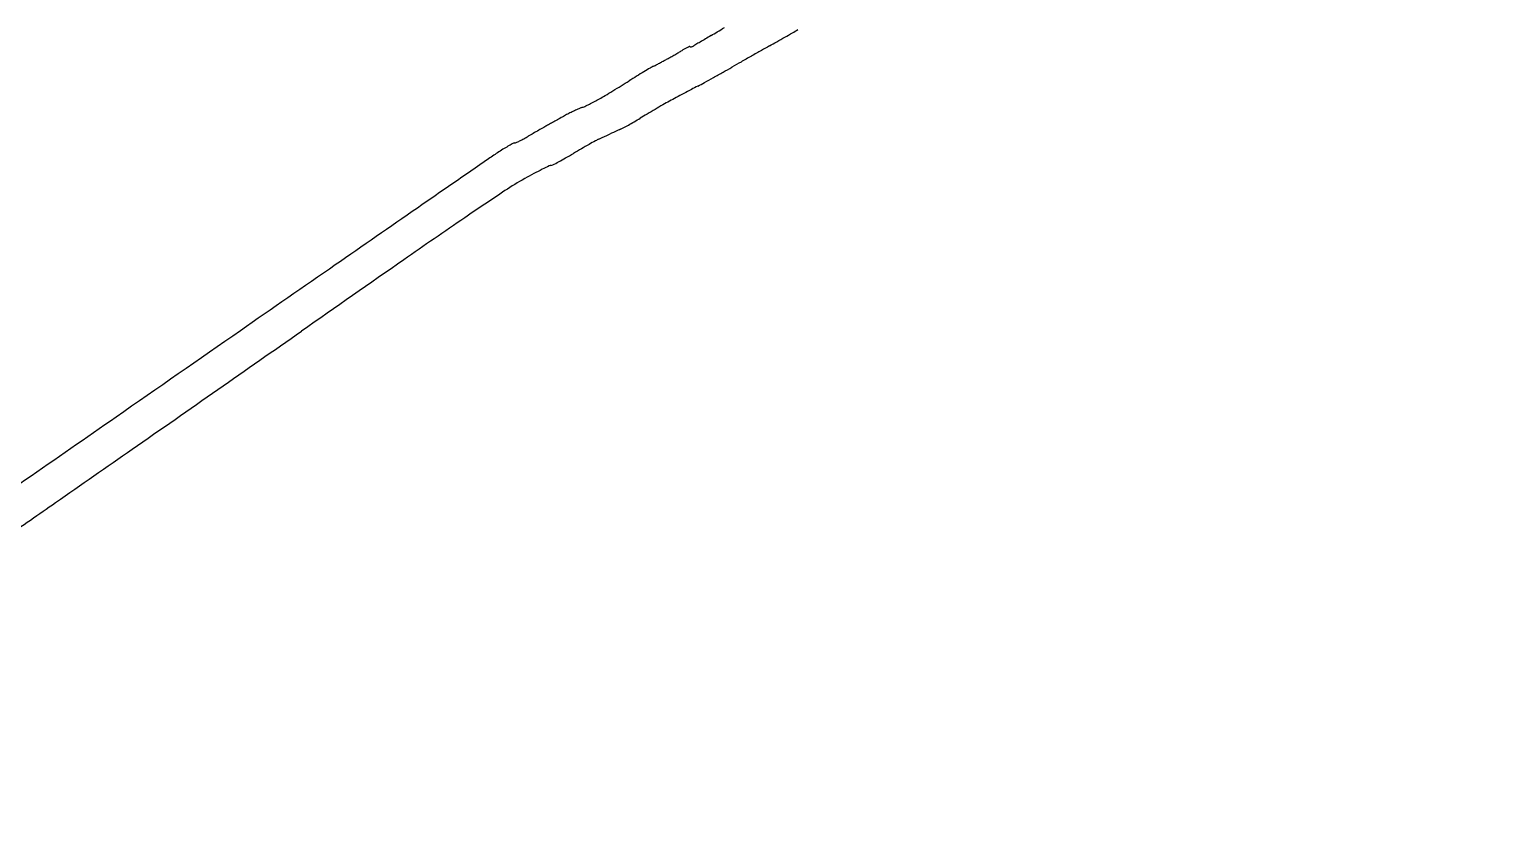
# Model space of a CAD drawing. Header units: metres. Extents: x 26.3 to 44.2, y 14.4 to 19.6.
# Drawn here: x 27.882 to 27.9948, y 15.4245 to 15.4849 of the extents above; entities that cross this region are included whole.
import ezdxf

# ---------------------------------------------------------------- set-up
doc = ezdxf.new("R2010")
doc.units = ezdxf.units.M
doc.header["$MEASUREMENT"] = 0
doc.layers.add('Suspensions', color=6, linetype='Continuous')

msp = doc.modelspace()

# ---------------------------------------------------------------- linework, layer by layer
at = {"layer": 'Suspensions'}
for points in [[(28.04296085642953, 15.56709234326056, -5e-06), (28.02850515342924, 15.55693714043703, -0.000212)], [(28.01716506020982, 15.57629003925503, -9e-06), (28.03011481271666, 15.58532526679399, -0.091432)], [(27.958668772239, 15.50802191087168, -9e-06), (27.94419518737597, 15.49791585649983, -0.061218)]]:
    msp.add_lwpolyline(points, format="xyb", dxfattribs=at)
for centre, radius, start, end in [((27.7485421731547, 15.79648050180426), 0.362915318349905, 300.7958878397611, 300.8958116729004), ((27.9031864861366, 15.5489337972244), 0.07410438012678824, 299.8483437203367, 300.2299332592768), ((27.9448825253451, 15.46333454153564), 0.0237811423637692, 120.7914979075253, 121.2010477035373), ((28.18740720694026, 15.05635731640275), 0.4975412957744239, 120.746519545264, 120.791439435827), ((28.18032695710507, 15.06826095006261), 0.4836911538373848, 120.6915857417355, 120.746589689012), ((28.26136841406475, 14.93172710013983), 0.6424652383745216, 120.6471784158894, 120.6916399402337), ((27.82509263350524, 15.66804594641448), 0.213398068516959, 300.6470114065643, 300.7957512292972), ((27.85267937689826, 15.63618942617936), 0.1749217329060967, 299.3144093392436, 299.5252577483644), ((27.81497613827693, 15.70276075777253), 0.2514284410603125, 299.5253055732764, 299.6859629127153), ((27.82409236520904, 15.68676964390361), 0.2330213414464098, 299.6859098908294, 299.8484006943017), ((27.91555466275189, 15.50987185320252), 0.0310512132075354, 298.3589482078156, 298.8755260810793), ((27.9200745049507, 15.50167555622117), 0.02169128491352764, 298.8759654249724, 299.635933858941), ((27.90762644080507, 15.52355684099948), 0.0468655758562412, 299.6355152537357, 300.0627120910211), ((27.90733269041991, 15.52406422522829), 0.04745185909896461, 300.0627863198224, 300.4888372454882), ((27.91891798498004, 15.50438735685274), 0.02461771363436914, 300.4890449312263, 301.1853011018556), ((27.93446271796402, 15.47870511253574), 0.005402552798532708, 118.4853425658353, 121.1854531282652), ((27.93323213130925, 15.48097293515644), 0.002822366186343499, 114.0956890552958, 118.4851548819138), ((27.93335126511494, 15.48070656814078), 0.00311416106406616, 110.9422022135213, 114.0957920511166), ((27.93225115211028, 15.48358112396214), 3.628520672517923e-05, 35.55406982981175, 110.9419887079918), ((27.93231323767264, 15.48362549703102), 4.002721884461366e-05, 215.5533807871104, 272.516639688557), ((27.9323005465604, 15.48391409323181), 0.0003289023327513961, 272.5178154372062, 284.6241415390249), ((27.93225075595362, 15.48410493645717), 0.000526133773366112, 284.6234874991335, 294.6063444729992), ((27.93208870980015, 15.48445878832895), 0.0009153253752708316, 294.6059301242834, 301.2004580534336), ((28.19306977207543, 15.03233486236942), 0.518264790438854, 119.6164905110538, 119.7171018934154), ((28.18308975806353, 15.04989209877358), 0.4980693149660103, 119.5152485309718, 119.6165474625542), ((28.03574119871639, 15.31016848658218), 0.1989783656006042, 119.3143030087017, 119.5152965517037), ((27.95736518363106, 15.43388512787128), 0.05571543192087412, 120.8949281351852, 121.5639117567458), ((27.95476379408595, 15.43823283400759), 0.05064889699075206, 120.2636624663053, 120.8950603591008), ((27.93203844970528, 15.47717934715688), 0.005557077736065996, 117.0579384726042, 120.2640011414366), ((27.9189764361522, 15.50275160397054), 0.02315801440414442, 297.0572963308814, 297.6900693119255), ((27.90456187865084, 15.5302176500867), 0.05417676932888116, 297.6906621176291, 298.0259567801218), ((27.90383901525873, 15.53157659561572), 0.05571601078236245, 298.0255113858764, 298.3589725873273), ((27.87898434488152, 15.58100565252871), 0.1139466250166107, 298.9019556417159, 299.3250271970718), ((27.89462563996595, 15.55316179927244), 0.08201027776036464, 299.3249925219807, 299.8663220401212), ((28.08764694519394, 15.21703196777364), 0.3055984010582168, 119.7170399709355, 119.8664673427315), ((27.87556303449336, 15.56418144544654), 0.09813165819458974, 301.1986293381261, 301.6386603840769), ((27.88839126192657, 15.54336134520952), 0.0736768019713289, 301.6384995632918, 302.1839543543667), ((27.96046496792193, 15.4288393901955), 0.06163726705389069, 121.5639157187001, 122.1840837224391), ((28.0022796802269, 15.34823141299592), 0.1494732451625539, 117.8814469897195, 118.1340066835765), ((27.96453887241472, 15.41956735131612), 0.06876894124799024, 117.4302281897449, 117.8814891660169), ((27.91827377643452, 15.50870669965754), 0.0316615448047502, 297.4301735854125, 298.4743246467703), ((27.88332697962167, 15.57313913326283), 0.1049610475845734, 298.4744282891213, 298.9020834910486), ((27.91846778631496, 15.49164869861088), 0.01385374849701699, 294.6994069434216, 296.297016581171), ((27.91770552714469, 15.49319124187677), 0.01557435268440568, 296.2969728526602, 297.8957283502771), ((27.91836104206713, 15.49195298370786), 0.01417328769436391, 297.8956956100261, 299.6115575543857), ((27.91289641438087, 15.50156796355749), 0.02523267254426039, 299.6115441587289, 300.7540125387503), ((27.87991804196161, 15.55699032212264), 0.08972461681896005, 300.7541654445219, 301.1985509535041), ((27.97283886348805, 15.40421077806447), 0.08623795958416167, 119.6229615746128, 120.0875151186641), ((27.94992040112039, 15.44451678869395), 0.03987169587714934, 118.7957295096189, 119.6228477916432), ((27.96879627185899, 15.41017583880988), 0.07905841984172123, 118.3860183576954, 118.7957973360933), ((28.00323541270801, 15.34644381296781), 0.1515002968206865, 118.1339663433173, 118.3858384886531), ((27.9828770499757, 15.36850519226648), 0.1252365984726386, 118.8467006689932, 119.0460899313928), ((27.95979110275124, 15.41041740683784), 0.07738688907407558, 118.5606765466942, 118.8466969295309), ((27.92856962245839, 15.46777533662546), 0.01208211940758491, 116.8002478799379, 118.5607979615073), ((27.92974625505589, 15.46544604359265), 0.01469173054761206, 115.2799020041965, 116.8002805056871), ((27.92911402546076, 15.4667845882793), 0.01321138729898093, 113.7461595973984, 115.2796009567686), ((27.92507841991947, 15.47595793018012), 0.00318959535783712, 109.3385907272828, 113.7466135488086), ((27.92312669252317, 15.48151922715923), 0.002704237344207743, 289.3382469893855, 294.6994662663695), ((27.91132038739842, 15.50638307185892), 0.03302742994574091, 300.376320636401, 301.3077157005183), ((27.95204325169362, 15.43942603393901), 0.04534090934643664, 120.5509516091243, 121.3077115145717), ((27.97337725373121, 15.4032813901295), 0.08731202940593347, 120.0874659663012, 120.5508735994588), ((28.34561511251167, 14.73327491704409), 0.8567365243142413, 119.7620937578568, 119.791200013693), ((28.53682842618639, 14.39886754756365), 1.241951814818601, 119.7396957474092, 119.7616973266747), ((28.49252206200202, 14.47643034621657), 1.152626333495474, 119.7177206542316, 119.7399514166131), ((28.10282259397253, 15.15915287351167), 0.3665120131493493, 119.6652617377463, 119.7175154877567), ((27.94355703870548, 15.43876836906091), 0.04471962286453444, 119.2471268011911, 119.6649271625718), ((27.9798505228202, 15.37395609744642), 0.1190018383716565, 119.0463818695108, 119.2476045954543), ((27.91078821974791, 15.50928553027852), 0.03580214866334801, 295.1271946393003, 295.472573336748), ((27.93306289084062, 15.46252796424221), 0.01599004142298503, 114.7183180663064, 115.4723278042143), ((27.93789051726484, 15.45204091478792), 0.02753491834510442, 114.2165210318005, 114.7184312579321), ((27.93748679517942, 15.45293857750496), 0.02655064710421303, 113.711431174319, 114.2165499486164), ((27.93115912674766, 15.46734571621722), 0.01081517654718894, 112.7236804971384, 113.7116827985099), ((27.92607621464484, 15.47948274257755), 0.002343220175698311, 292.7234313806167, 298.3650091515473), ((27.91477749741665, 15.50040960146949), 0.02612544955152803, 298.3652366067768, 299.3280292218246), ((27.91375981985055, 15.50222122935075), 0.02820334829725445, 299.327805607555, 300.3763110573939), ((27.92855014283638, 15.45887079017183), 0.01992763968900714, 121.5449271112364, 122.93903082323), ((27.92471006436552, 15.46512623406239), 0.0125875592446183, 119.5781753243573, 121.5449765589858), ((27.92665316876837, 15.46170264412362), 0.01652413425193461, 118.326724881174, 119.5780522711481), ((27.91893202517118, 15.47602635717892), 0.0002519243793085474, 93.2828296213275, 118.3270323683131), ((27.9189012440853, 15.47656303615761), 0.0002856365953017805, 273.2823759013194, 294.650468540856), ((27.91429554528302, 15.4865992160547), 0.01132816204846748, 294.6508327968058, 296.157231737695), ((27.91496615703987, 15.48523380233025), 0.009806953723738403, 296.1571770410138, 298.2468108034278), ((27.91265812317884, 15.48952988980175), 0.01468377521585712, 298.2467109633995, 299.7909234437054), ((27.95658991384621, 15.41947062964957), 0.06510705224229253, 120.0423019355667, 120.6624699393056), ((27.9506681116861, 15.42971011862712), 0.05327849039640135, 119.321573415796, 120.042351945664), ((27.94938274273388, 15.43199853934581), 0.05065379179881249, 118.6800581134002, 119.3215399856234), ((27.92687470001436, 15.47314433178279), 0.003754023970715565, 114.3793990738046, 118.6802029122397), ((27.91043293725835, 15.50942513662278), 0.03607847987182208, 294.3790900878304, 294.7226353244756), ((27.89486101102722, 15.54324468635793), 0.07331081569355379, 294.7229768558684, 294.9251163135741), ((27.89487981187446, 15.54320581691278), 0.07326764327169422, 294.9245932744143, 295.1267327321199), ((40.09739126825086, -2.150184071816989), 21.4245937353352, 124.6475768301561, 124.6652239302113), ((27.93492970267291, 15.44902417048656), 0.03166027378940735, 122.9389954841252, 124.6475239780308), ((27.90767967187406, 15.50237375477031), 0.03115700598314943, 296.9760914176747, 297.9111533508794), ((27.91225544378726, 15.49373580321232), 0.02138194098511515, 297.9110139043198, 299.5333740973392), ((27.90569782146786, 15.50531046620767), 0.03468514488252078, 299.5335033137017, 300.6626793993645), ((27.93013736275811, 15.45470147045539), 0.02156533494032763, 119.0125541052177, 123.7002993011435), ((27.94425079137954, 15.42925325702983), 0.05066517057568583, 118.1054159205779, 119.0125179650334), ((27.93470671982416, 15.44712357575898), 0.0304059111288551, 116.7756454399903, 118.1053509703478), ((27.94370951566162, 15.42928231408589), 0.05038992851720528, 116.0973088909818, 116.7756889391898), ((27.92170044260616, 15.47421376045141), 0.0003575972777152963, 93.28241822394153, 116.0971069343357), ((27.92166073705504, 15.47490603513448), 0.0003358151303115994, 273.2828232628513, 296.9764837316141), ((28.10141354809324, 15.19788704141155), 0.3302547947993601, 123.7003445888894, 124.3399930104911), ((32.25511942841159, 9.190210406195911), 7.636708671748707, 124.6652888357105, 124.7223554309261), ((28.2953398935184, 14.9140284421421), 0.6740325308862495, 124.3400396041375, 124.8197191697858), ((35.63184843996942, 4.317652099381222), 13.56495658076869, 124.7223423581399, 124.7594700229394), ((30.71314983505542, 11.43781124518963), 4.908402721809946, 124.8197318139734, 124.9306564344493), ((36.88894558909637, 2.506173688428641), 15.76989360381076, 124.7594291662237, 124.8013696763591), ((21.83517255767756, 24.14960874717072), 10.59670212366101, 304.8886680110032, 304.9306085211384), ((21.15151295939295, 25.13004105233281), 11.791958561107, 304.8498913764598, 304.8886233230418), ((66.49351664425282, -40.08709445461503), 67.64105243475332, 124.8013477279371, 124.8155570812382), ((21.88424834132564, 24.07770530017398), 10.50965139237016, 304.8112346913393, 304.8499666379213), ((26.69621153871847, 17.15708969133811), 2.080540512906063, 304.682724956479, 304.8112966722183)]:
    msp.add_arc(centre, radius, start, end, dxfattribs=at)

doc.saveas('drawing.dxf')
